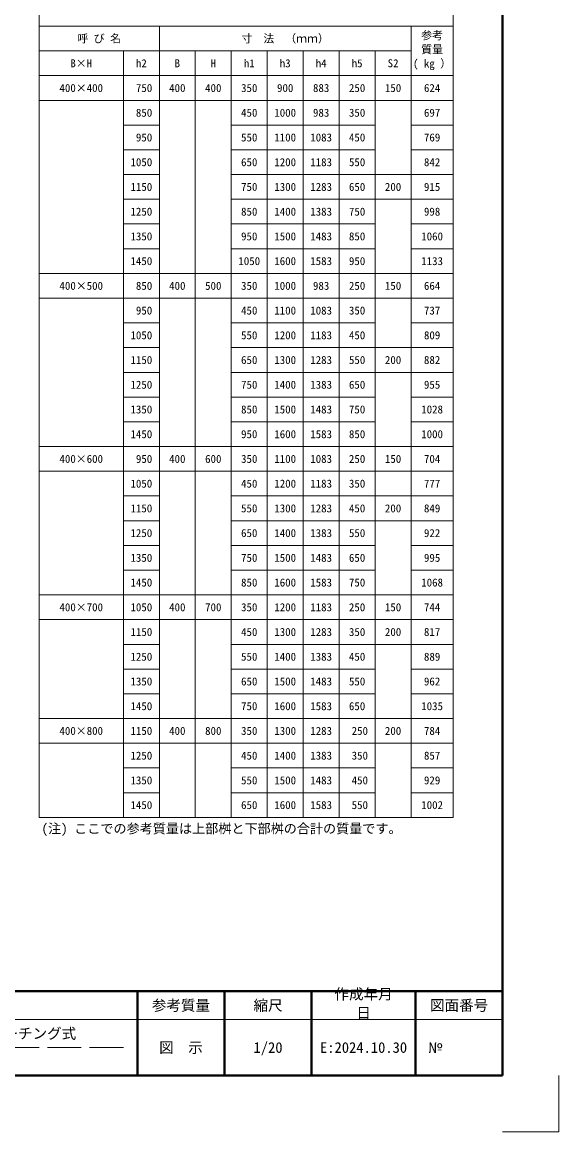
# Model space of a CAD drawing. Units: millimetres at full size, sheet at 1:20; details may follow other scales. Extents: x 0 to 8400, y 0 to 13400.
# Drawn here: x 6490 to 8400, y 0 to 3949 of the extents above; entities that cross this region are included whole.
import ezdxf
from ezdxf.enums import TextEntityAlignment as Align

# ---------------------------------------------------------------- set-up
doc = ezdxf.new("R2010")
doc.units = ezdxf.units.MM
doc.header["$LTSCALE"] = 20
doc.linetypes.add('DASHED', pattern=[7.5, 6, -1.5])
for name, color, linetype, lineweight in [('Defpoints_3', 8, 'Continuous', 0), ('図枠', 7, 'Continuous', 5), ('寸法・材料表', 7, 'Continuous', 13)]:
    doc.layers.add(name, color=color, linetype=linetype, lineweight=lineweight)
doc.styles.add('ＭＳ ゴシック', font='')
doc.styles.get('ＭＳ ゴシック').set_extended_font_data('MS Gothic')

msp = doc.modelspace()

# ---------------------------------------------------------------- linework, layer by layer
at = {"layer": 'Defpoints_3'}
for p, q in [((6550, 4022.86), (6550, 3934.86)), ((8024, 4022.86), (8024, 3934.86)), ((6550, 3670.86), (6850, 3670.86)), ((6978, 3670.86), (7234, 3670.86)), ((7746, 3670.86), (7874, 3670.86)), ((7746, 3318.86), (7874, 3318.86)), ((6550, 2966.86), (6850, 2966.86)), ((6978, 2966.86), (7234, 2966.86)), ((7746, 2966.86), (7874, 2966.86)), ((7746, 2702.86), (7874, 2702.86)), ((6550, 2350.86), (6850, 2350.86)), ((6978, 2350.86), (7234, 2350.86)), ((7746, 2350.86), (7874, 2350.86)), ((7746, 2174.86), (7874, 2174.86)), ((6550, 1822.86), (6850, 1822.86)), ((6978, 1822.86), (7234, 1822.86)), ((7746, 1734.86), (7874, 1734.86)), ((6550, 1382.86), (6850, 1382.86)), ((6978, 1382.86), (7234, 1382.86)), ((7746, 1382.86), (7874, 1382.86))]:
    msp.add_line(p, q, dxfattribs=at)
at = {"layer": 'Defpoints_3', "color": 7, "lineweight": 13}
for p in [(8400, 200), (8200, 0)]:
    msp.add_line(p, (8400, 0), dxfattribs=at)
at = {"layer": '図枠', "lineweight": 40}
for p, q in [((8200, 200), (8200, 5740)), ((400, 500), (8200, 500)), ((6900, 200), (6900, 500)), ((7210, 200), (7210, 500)), ((7520, 200), (7520, 500)), ((7890, 200), (7890, 500)), ((400, 200), (8200, 200))]:
    msp.add_line(p, q, dxfattribs=at)
at = {"layer": '図枠', "lineweight": 13}
msp.add_line((8200, 400), (4925, 400), dxfattribs=at)
at = {"layer": '図枠', "linetype": 'DASHED', "lineweight": 9}
msp.add_line((6850, 300), (5375, 300), dxfattribs=at)
at = {"layer": '寸法・材料表'}
for p, q in [((6550, 3934.86), (8024, 3934.86)), ((6550, 3934.86), (6550, 1118.86)), ((6978, 3934.86), (6978, 1118.86)), ((7874, 3934.86), (7874, 1118.86)), ((8024, 3934.86), (8024, 1118.86)), ((6550, 3846.86), (7874, 3846.86)), ((6850, 3846.86), (6850, 1118.86)), ((7106, 3846.86), (7106, 1118.86)), ((7234, 3846.86), (7234, 1118.86)), ((7362, 3846.86), (7362, 1118.86)), ((7490, 3846.86), (7490, 1118.86)), ((7618, 3846.86), (7618, 1118.86)), ((7746, 3846.86), (7746, 1118.86)), ((6550, 3758.86), (8024, 3758.86)), ((6850, 3670.86), (6978, 3670.86)), ((7234, 3670.86), (7746, 3670.86)), ((7874, 3670.86), (8024, 3670.86)), ((6850, 3582.86), (6978, 3582.86)), ((7234, 3582.86), (7746, 3582.86)), ((7874, 3582.86), (8024, 3582.86)), ((6850, 3494.86), (6978, 3494.86)), ((7234, 3494.86), (7746, 3494.86)), ((7874, 3494.86), (8024, 3494.86)), ((6850, 3406.86), (6978, 3406.86)), ((7234, 3406.86), (8024, 3406.86)), ((6850, 3318.86), (6978, 3318.86)), ((7234, 3318.86), (7746, 3318.86)), ((7874, 3318.86), (8024, 3318.86)), ((6850, 3230.86), (6978, 3230.86)), ((7234, 3230.86), (7746, 3230.86)), ((7874, 3230.86), (8024, 3230.86)), ((6850, 3142.86), (6978, 3142.86)), ((7234, 3142.86), (7746, 3142.86)), ((7874, 3142.86), (8024, 3142.86)), ((6550, 3054.86), (8024, 3054.86)), ((6850, 2966.86), (6978, 2966.86)), ((7234, 2966.86), (7746, 2966.86)), ((7874, 2966.86), (8024, 2966.86)), ((6850, 2878.86), (6978, 2878.86)), ((7234, 2878.86), (7746, 2878.86)), ((7874, 2878.86), (8024, 2878.86)), ((6850, 2790.86), (6978, 2790.86)), ((7234, 2790.86), (8024, 2790.86)), ((6850, 2702.86), (6978, 2702.86)), ((7234, 2702.86), (7746, 2702.86)), ((7874, 2702.86), (8024, 2702.86)), ((6850, 2614.86), (6978, 2614.86)), ((7234, 2614.86), (7746, 2614.86)), ((7874, 2614.86), (8024, 2614.86)), ((6850, 2526.86), (6978, 2526.86)), ((7234, 2526.86), (7746, 2526.86)), ((7874, 2526.86), (8024, 2526.86)), ((6550, 2438.86), (8024, 2438.86)), ((6850, 2350.86), (6978, 2350.86)), ((7234, 2350.86), (7746, 2350.86)), ((7874, 2350.86), (8024, 2350.86)), ((6850, 2262.86), (6978, 2262.86)), ((7234, 2262.86), (8024, 2262.86)), ((6850, 2174.86), (6978, 2174.86)), ((7234, 2174.86), (7746, 2174.86)), ((7874, 2174.86), (8024, 2174.86)), ((6850, 2086.86), (6978, 2086.86)), ((7234, 2086.86), (7746, 2086.86)), ((7874, 2086.86), (8024, 2086.86)), ((6850, 1998.86), (6978, 1998.86)), ((7234, 1998.86), (7746, 1998.86)), ((7874, 1998.86), (8024, 1998.86)), ((6550, 1910.86), (8024, 1910.86)), ((6850, 1822.86), (6978, 1822.86)), ((7234, 1822.86), (8024, 1822.86)), ((6850, 1734.86), (6978, 1734.86)), ((7234, 1734.86), (7746, 1734.86)), ((7874, 1734.86), (8024, 1734.86)), ((6850, 1646.86), (6978, 1646.86)), ((7234, 1646.86), (7746, 1646.86)), ((7874, 1646.86), (8024, 1646.86)), ((6850, 1558.86), (6978, 1558.86)), ((7234, 1558.86), (7746, 1558.86)), ((7874, 1558.86), (8024, 1558.86)), ((6550, 1470.86), (8024, 1470.86)), ((6850, 1382.86), (6978, 1382.86)), ((7234, 1382.86), (7746, 1382.86)), ((7874, 1382.86), (8024, 1382.86)), ((6850, 1294.86), (6978, 1294.86)), ((7234, 1294.86), (7746, 1294.86)), ((7874, 1294.86), (8024, 1294.86)), ((6850, 1206.86), (6978, 1206.86)), ((7234, 1206.86), (7746, 1206.86)), ((7874, 1206.86), (8024, 1206.86)), ((6550, 1118.86), (8024, 1118.86))]:
    msp.add_line(p, q, dxfattribs=at)

# ---------------------------------------------------------------- texts
at = {"layer": '図枠', "style": 'ＭＳ ゴシック'}
for s, p in [('作成年月', (7601.4, 509.23)), ('日', (7679.1, 442.57))]:
    msp.add_text(s, height=37.98, dxfattribs=at).set_placement(p, align=Align.TOP_LEFT)
for s, p in [('参考質量', (7055, 450)), ('縮尺', (7365, 450)), ('図面番号', (8045, 450)), ('セミフラット乗り入れ Ⅱ型 H=20 グレーチング式 ', (6112.5, 350)), ('図\u3000示', (7055, 300)), ('1/20', (7365, 300)), ('E:2024.10.30', (7705, 300))]:
    msp.add_text(s, height=37.98, dxfattribs=at).set_placement(p, align=Align.MIDDLE_CENTER)
msp.add_text('№', height=37.98, dxfattribs=at).set_placement((7934.35, 300), align=Align.MIDDLE_LEFT)
at = {"layer": '寸法・材料表', "style": 'ＭＳ ゴシック'}
for s, p in [('寸\u3000法\u3000（ｍｍ）', (7426, 3890.86)), ('呼 び 名', (6764, 3890.86)), ('B×H', (6700, 3802.86)), ('h2', (6914, 3802.86)), ('B', (7042, 3802.86)), ('H', (7170, 3802.86)), ('h1', (7298, 3802.86)), ('h3', (7426, 3802.86)), ('h4', (7554, 3802.86)), ('h5', (7682, 3802.86)), ('S2', (7810, 3802.86)), ('400×400', (6700, 3714.86)), (' 750', (6914, 3714.86)), ('400', (7042, 3714.86)), ('400', (7170, 3714.86)), ('350', (7298, 3714.86)), ('900', (7426, 3714.86)), ('883', (7554, 3714.86)), ('250', (7682, 3714.86)), ('150', (7810, 3714.86)), ('624', (7949, 3714.86)), (' 850', (6914, 3626.86)), ('450', (7298, 3626.86)), ('1000', (7426, 3626.86)), ('983', (7554, 3626.86)), ('350', (7682, 3626.86)), ('697', (7949, 3626.86)), (' 950', (6914, 3538.86)), ('550', (7298, 3538.86)), ('1100', (7426, 3538.86)), ('1083', (7554, 3538.86)), ('450', (7682, 3538.86)), ('769', (7949, 3538.86)), ('1050', (6914, 3450.86)), ('650', (7298, 3450.86)), ('1200', (7426, 3450.86)), ('1183', (7554, 3450.86)), ('550', (7682, 3450.86)), ('842', (7949, 3450.86)), ('1150', (6914, 3362.86)), ('750', (7298, 3362.86)), ('1300', (7426, 3362.86)), ('1283', (7554, 3362.86)), ('650', (7682, 3362.86)), ('200', (7810, 3362.86)), ('915', (7949, 3362.86)), ('1250', (6914, 3274.86)), ('850', (7298, 3274.86)), ('1400', (7426, 3274.86)), ('1383', (7554, 3274.86)), ('750', (7682, 3274.86)), ('998', (7949, 3274.86)), ('1350', (6914, 3186.86)), ('950', (7298, 3186.86)), ('1500', (7426, 3186.86)), ('1483', (7554, 3186.86)), ('850', (7682, 3186.86)), ('1060', (7949, 3186.86)), ('1450', (6914, 3098.86)), ('1050', (7298, 3098.86)), ('1600', (7426, 3098.86)), ('1583', (7554, 3098.86)), ('950', (7682, 3098.86)), ('1133', (7949, 3098.86)), ('400×500', (6700, 3010.86)), (' 850', (6914, 3010.86)), ('400', (7042, 3010.86)), ('500', (7170, 3010.86)), ('350', (7298, 3010.86)), ('1000', (7426, 3010.86)), ('983', (7554, 3010.86)), ('250', (7682, 3010.86)), ('150', (7810, 3010.86)), ('664', (7949, 3010.86)), (' 950', (6914, 2922.86)), ('450', (7298, 2922.86)), ('1100', (7426, 2922.86)), ('1083', (7554, 2922.86)), ('350', (7682, 2922.86)), ('737', (7949, 2922.86)), ('1050', (6914, 2834.86)), ('550', (7298, 2834.86)), ('1200', (7426, 2834.86)), ('1183', (7554, 2834.86)), ('450', (7682, 2834.86)), ('809', (7949, 2834.86)), ('1150', (6914, 2746.86)), ('650', (7298, 2746.86)), ('1300', (7426, 2746.86)), ('1283', (7554, 2746.86)), ('550', (7682, 2746.86)), ('200', (7810, 2746.86)), ('882', (7949, 2746.86)), ('1250', (6914, 2658.86)), ('750', (7298, 2658.86)), ('1400', (7426, 2658.86)), ('1383', (7554, 2658.86)), ('650', (7682, 2658.86)), ('955', (7949, 2658.86)), ('1350', (6914, 2570.86)), ('850', (7298, 2570.86)), ('1500', (7426, 2570.86)), ('1483', (7554, 2570.86)), ('750', (7682, 2570.86)), ('1028', (7949, 2570.86)), ('1450', (6914, 2482.86)), ('950', (7298, 2482.86)), ('1600', (7426, 2482.86)), ('1583', (7554, 2482.86)), ('850', (7682, 2482.86)), ('1000', (7949, 2482.86)), ('400×600', (6700, 2394.86)), (' 950', (6914, 2394.86)), ('400', (7042, 2394.86)), ('600', (7170, 2394.86)), ('350', (7298, 2394.86)), ('1100', (7426, 2394.86)), ('1083', (7554, 2394.86)), ('250', (7682, 2394.86)), ('150', (7810, 2394.86)), ('704', (7949, 2394.86)), ('1050', (6914, 2306.86)), ('450', (7298, 2306.86)), ('1200', (7426, 2306.86)), ('1183', (7554, 2306.86)), ('350', (7682, 2306.86)), ('777', (7949, 2306.86)), ('1150', (6914, 2218.86)), ('550', (7298, 2218.86)), ('1300', (7426, 2218.86)), ('1283', (7554, 2218.86)), ('450', (7682, 2218.86)), ('200', (7810, 2218.86)), ('849', (7949, 2218.86)), ('1250', (6914, 2130.86)), ('650', (7298, 2130.86)), ('1400', (7426, 2130.86)), ('1383', (7554, 2130.86)), ('550', (7682, 2130.86)), ('922', (7949, 2130.86)), ('1350', (6914, 2042.86)), ('750', (7298, 2042.86)), ('1500', (7426, 2042.86)), ('1483', (7554, 2042.86)), ('650', (7682, 2042.86)), ('995', (7949, 2042.86)), ('1450', (6914, 1954.86)), ('850', (7298, 1954.86)), ('1600', (7426, 1954.86)), ('1583', (7554, 1954.86)), ('750', (7682, 1954.86)), ('1068', (7949, 1954.86)), ('400×700', (6700, 1866.86)), ('1050', (6914, 1866.86)), ('400', (7042, 1866.86)), ('700', (7170, 1866.86)), ('350', (7298, 1866.86)), ('1200', (7426, 1866.86)), ('1183', (7554, 1866.86)), ('250', (7682, 1866.86)), ('150', (7810, 1866.86)), ('744', (7949, 1866.86)), ('1150', (6914, 1778.86)), ('450', (7298, 1778.86)), ('1300', (7426, 1778.86)), ('1283', (7554, 1778.86)), ('350', (7682, 1778.86)), ('200', (7810, 1778.86)), ('817', (7949, 1778.86)), ('1250', (6914, 1690.86)), ('550', (7298, 1690.86)), ('1400', (7426, 1690.86)), ('1383', (7554, 1690.86)), ('450', (7682, 1690.86)), ('889', (7949, 1690.86)), ('1350', (6914, 1602.86)), ('650', (7298, 1602.86)), ('1500', (7426, 1602.86)), ('1483', (7554, 1602.86)), ('550', (7682, 1602.86)), ('962', (7949, 1602.86)), ('1450', (6914, 1514.86)), ('750', (7298, 1514.86)), ('1600', (7426, 1514.86)), ('1583', (7554, 1514.86)), ('650', (7682, 1514.86)), ('1035', (7949, 1514.86)), ('400×800', (6700, 1426.86)), ('1150', (6914, 1426.86)), ('400', (7042, 1426.86)), ('800', (7170, 1426.86)), ('350', (7298, 1426.86)), ('1300', (7426, 1426.86)), ('1283', (7554, 1426.86)), (' 250', (7682, 1426.86)), ('200', (7810, 1426.86)), ('784', (7949, 1426.86)), ('1250', (6914, 1338.86)), ('450', (7298, 1338.86)), ('1400', (7426, 1338.86)), ('1383', (7554, 1338.86)), (' 350', (7682, 1338.86)), ('857', (7949, 1338.86)), ('1350', (6914, 1250.86)), ('550', (7298, 1250.86)), ('1500', (7426, 1250.86)), ('1483', (7554, 1250.86)), (' 450', (7682, 1250.86)), ('929', (7949, 1250.86)), ('1450', (6914, 1162.86)), ('650', (7298, 1162.86)), ('1600', (7426, 1162.86)), ('1583', (7554, 1162.86)), (' 550', (7682, 1162.86)), ('1002', (7949, 1162.86))]:
    msp.add_text(s, height=28.48, dxfattribs=at).set_placement(p, align=Align.MIDDLE_CENTER)
for s, p in [('参考', (7910.15, 3916.28)), ('質量', (7910.15, 3866.28)), ('( kg ）', (7881.01, 3816.28))]:
    msp.add_text(s, height=28.48, dxfattribs=at).set_placement(p, align=Align.TOP_LEFT)
msp.add_text('(注) ここでの参考質量は上部桝と下部桝の合計の質量です。', height=34.18, dxfattribs=at).set_placement((6558.58, 1051.83), align=Align.BOTTOM_LEFT)

doc.saveas('drawing.dxf')
